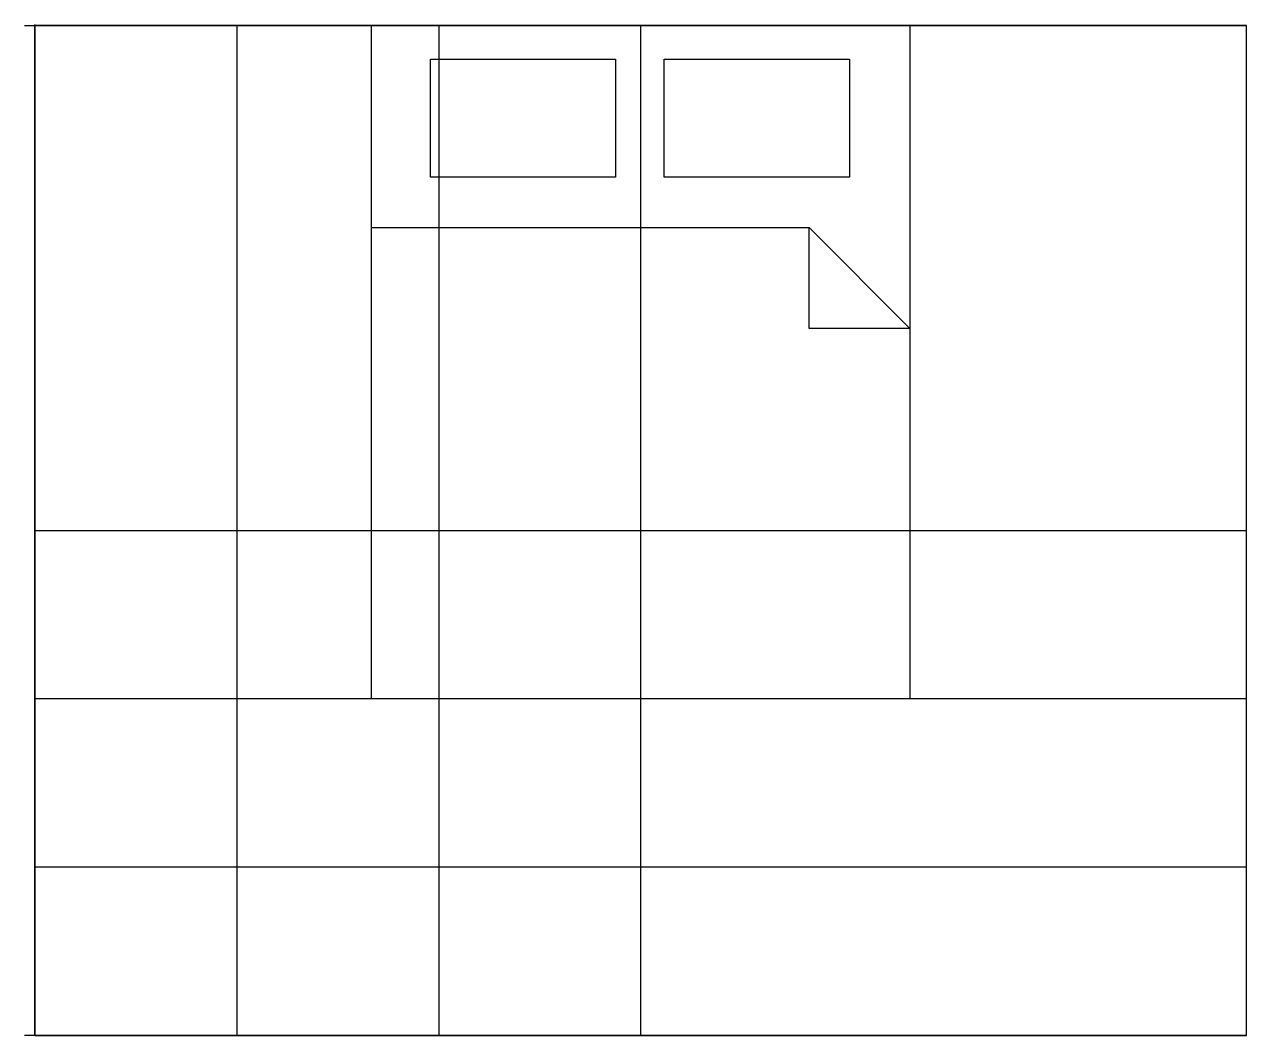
# Model space of a CAD drawing. Extents: x -31 to 3600, y -3000 to 3.
import ezdxf

# ---------------------------------------------------------------- set-up
doc = ezdxf.new("R2010")
doc.units = 0
doc.layers.get('0').update_dxf_attribs({"linetype": 'CONTINUOUS'})

msp = doc.modelspace()

# ---------------------------------------------------------------- linework, layer by layer
at = {"linetype": 'CONTINUOUS'}
for p, q in [((-31.07, 0), (3600, 0)), ((0, -3000), (0, 3.19)), ((3600, 0), (0, 0)), ((0, -3000), (0, 0)), ((0, 0), (0, -3000)), ((3600, 0), (0, 0)), ((600, 0), (600, -3000)), ((1000, -2000), (1000, 0)), ((1000, 0), (2600, 0)), ((1200, 0), (1200, -3000)), ((1800, -3000), (1800, 0)), ((2600, 0), (2600, -2000)), ((3600, -3000), (3600, 0)), ((3600, -3000), (3600, 0)), ((1175, -450), (1175, -100)), ((1175, -100), (1725, -100)), ((1725, -100), (1725, -450)), ((1870, -450), (1870, -100)), ((1870, -100), (2420, -100)), ((2420, -100), (2420, -450)), ((1725, -450), (1175, -450)), ((2420, -450), (1870, -450)), ((1000, -600), (2300, -600)), ((2300, -900), (2300, -600)), ((2300, -600), (2600, -900)), ((2600, -900), (2300, -900)), ((0, -1500), (3600, -1500)), ((3600, -2000), (0, -2000)), ((2600, -2000), (1000, -2000)), ((3600, -2500), (0, -2500)), ((3600, -3000), (-31.07, -3000)), ((3600, -3000), (0, -3000)), ((0, -3000), (3600, -3000))]:
    msp.add_line(p, q, dxfattribs=at)

doc.saveas('drawing.dxf')
